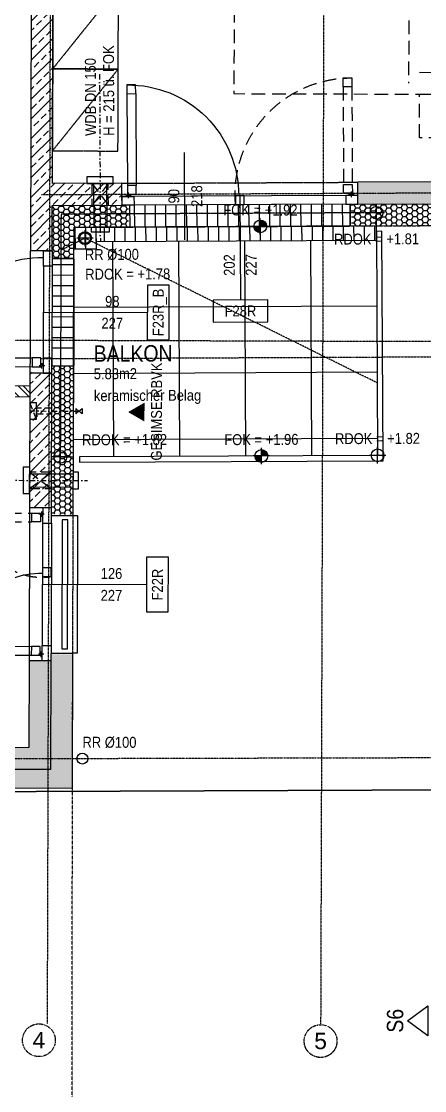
# Model space of a CAD drawing. Header units: millimetres. Extents: x -378801 to -302223, y -36469 to 154078.
# Drawn here: x -350218 to -346525, y 17063 to 26846 of the extents above; entities that cross this region are included whole.
import ezdxf
from ezdxf.enums import TextEntityAlignment as Align

# ---------------------------------------------------------------- set-up
doc = ezdxf.new("R2010")
doc.units = ezdxf.units.MM
for name, pattern in [('DASHDOT', [1, 0.5, -0.25, 0, -0.25]), ('HIDDEN2', [0.1875, 0.125, -0.0625]), ('STRICHLINIE', [0.75, 0.5, -0.25]), ('STRICHPUNKT', [1, 0.5, -0.25, 0, -0.25]), ('STRICHPUNKTX2', [2, 1, -0.5, 0, -0.5])]:
    doc.linetypes.add(name, pattern=pattern)
for name, color, linetype in [('00-TXT---------M0', 8, 'Continuous'), ('01-BFL-G00-L01-M0', 10, 'Continuous'), ('01-HID-G00-L01-ENTWÄSSERUNG', 8, 'HIDDEN2'), ('01-SCH-G00-L01-M0', 8, 'STRICHPUNKTX2'), ('01-SYM-G00-L01-M0', 8, 'Continuous'), ('01-TXT---------M0', 1, 'Continuous'), ('01-TXT---------PP', 1, 'Continuous'), ('01-TXT-G00-L01-M0', 1, 'Continuous'), ('02-ANS-G00-L01-M0', 8, 'Continuous'), ('02-ANS-G00-L01-Rigol', 8, 'Continuous'), ('02-AXO-G00-L01-M0', 8, 'STRICHPUNKT'), ('02-FIL-G00-L01-LILA', 223, 'Continuous'), ('02-FIL-G00-L01-ORANGE', 40, 'Continuous'), ('02-FIL-G00-L01-PLATTENBELAG', 253, 'Continuous'), ('02-FIL-G00-L01-STB', 8, 'Continuous'), ('02-HID-G00-L01-M0', 8, 'HIDDEN2'), ('02-TWA---------M0', 4, 'Continuous'), ('02-TWA-G00-L01-M0', 4, 'Continuous'), ('02-WDA---------M0', 8, 'Continuous'), ('02-WDA-G00-L01-M0', 8, 'Continuous'), ('02-ZWA-G00-L01-M0', 2, 'Continuous'), ('03-SYM-G00-L01-M0', 8, 'Continuous'), ('04-HLP---------M0', 8, 'HIDDEN2'), ('04-STO---------M0', 1, 'Continuous'), ('04-SYM---------EP', 8, 'Continuous'), ('04-SYM-G00-L01-EP', 8, 'Continuous'), ('04-TXT---------EP', 8, 'Continuous'), ('04-TXT-G00-L01-M0', 8, 'Continuous'), ('04-TXT-G00-L01-POS', 8, 'Continuous'), ('04_HLP---------M0', 6, 'HIDDEN2'), ('05-SYM---------M0', 8, 'Continuous'), ('05-TXT---------PP', 8, 'Continuous'), ('05-TXT--------M0', 8, 'Continuous'), ('07-SAN---------M0', 8, 'Continuous'), ('07-SAN-G00-L01-M0', 8, 'Continuous'), ('07-TXT---------M0', 8, 'Continuous'), ('07_MOB-G00-L01-M0', 6, 'HIDDEN2')]:
    doc.layers.add(name, color=color, linetype=linetype)
doc.layers.add('09-VER-G00-L01-GRUNDSTÜCKSGRENZE', color=161, linetype='Continuous', lineweight=25)
doc.styles.add('ARIAL', font='arial.ttf', dxfattribs={"width": 0.85})
doc.styles.get("Standard").update_dxf_attribs({"font": 'arial.ttf'})
pattern_1 = [(44.82971, (-389052.15, -18110.56), (-89.53527, 90.06906), []), (44.82971, (-388962.35, -18110.83), (-89.53527, 90.06906), [63.5, -31.75])]
pattern_2 = [(0.26447, (-337081.752, 30520.496), (47.497575, 27.715835), [31.75, -63.5]), (120.26447, (-337081.752, 30520.496), (-47.751405, 27.27619), [31.75, -63.5]), (60.26447, (-337081.752, 30520.496), (-0.25383, 54.992024), [-63.5, 31.75])]

# ---------------------------------------------------------------- blocks, each defined once
blk = doc.blocks.new('FENSTER_120')
at = {"layer": '02-WDA---------M0'}
for points in [[(-0.06, 0), (-0.06, -0.2)], [(-1.04, 0), (-1.04, -0.2)]]:
    blk.add_lwpolyline(points, dxfattribs=at)
at = {"layer": '04-HLP---------M0', "linetype": 'Continuous'}
for points in [[(-0.13, 1.001), (-0.13, 1.081), (-0.05, 1.081), (-0.05, 1.001)], [(-0.13, 0.1), (-0.13, 0.18), (-0.05, 0.18), (-0.05, 0.1)]]:
    blk.add_lwpolyline(points, close=True, dxfattribs=at)
for points in [[(-0.13, 1.001), (-0.13, 0.18)], [(-0.05, 1.001), (-0.05, 0.18)]]:
    blk.add_lwpolyline(points, dxfattribs=at)
at = {"layer": '04-HLP---------M0'}
for points in [[(-0.059, 0.065), (-0.059, 0.115)], [(-0.034, 0.09), (-0.084, 0.09)]]:
    blk.add_lwpolyline(points, dxfattribs=at)
at = {"layer": '04-HLP---------M0', "linetype": 'Continuous'}
blk.add_arc((-0.059, 0.09), 0.991, 89.53543, 180.51619, dxfattribs=at)
at = {"layer": '04-STO---------M0'}
for points in [[(-1.11, 0), (-0.97, 0), (-0.97, 0.08), (-1.11, 0.08)], [(0.01, 0), (-0.13, 0), (-0.13, 0.08), (0.01, 0.08)]]:
    blk.add_lwpolyline(points, close=True, dxfattribs=at)
at = {"layer": '04-SYM---------EP'}
for p, q in [((-0.97, 0.08), (-0.13, 0.08)), ((-0.97, 0), (-0.13, 0))]:
    blk.add_line(p, q, dxfattribs=at)
blk = doc.blocks.new('FENSTER_140')
at = {"layer": '02-WDA---------M0'}
for points in [[(0.07, -0.2), (0.07, -0.4)], [(1.33, -0.2), (1.33, -0.4)]]:
    blk.add_lwpolyline(points, dxfattribs=at)
at = {"layer": '04-HLP---------M0', "linetype": 'Continuous'}
for points in [[(0.13, 0.55), (0.13, 0.63), (0.05, 0.63), (0.05, 0.55)], [(0.13, -0.1), (0.13, -0.02), (0.05, -0.02), (0.05, -0.1)]]:
    blk.add_lwpolyline(points, close=True, dxfattribs=at)
for points in [[(0.05, 0.55), (0.05, -0.02)], [(0.13, 0.55), (0.13, -0.02)]]:
    blk.add_lwpolyline(points, dxfattribs=at)
at = {"layer": '04-HLP---------M0'}
for points in [[(1.27, 0.3874), (1.27, 0.4674), (1.35, 0.4674), (1.35, 0.3874)], [(1.27, -0.1), (1.27, -0.02), (1.35, -0.02), (1.35, -0.1)]]:
    blk.add_lwpolyline(points, close=True, dxfattribs=at)
for points in [[(1.27, 0.3874), (1.27, -0.02)], [(1.35, 0.3874), (1.35, -0.02)], [(0.059, -0.135), (0.059, -0.085)], [(1.341, -0.135), (1.341, -0.085)], [(0.034, -0.11), (0.084, -0.11)], [(1.366, -0.11), (1.316, -0.11)]]:
    blk.add_lwpolyline(points, dxfattribs=at)
at = {"layer": '04-HLP---------M0', "linetype": 'Continuous'}
blk.add_arc((0.059, -0.11), 0.74, 359.09057, 90.46457, dxfattribs=at)
at = {"layer": '04-HLP---------M0'}
blk.add_arc((1.341, -0.11), 0.5775, 89.17818, 188.24632, dxfattribs=at)
at = {"layer": '04-STO---------M0'}
for points in [[(0.14, -0.2), (0, -0.2), (0, -0.12), (0.14, -0.12)], [(0.77, -0.2), (0.85, -0.2), (0.85, -0.12), (0.77, -0.12)], [(1.26, -0.2), (1.4, -0.2), (1.4, -0.12), (1.26, -0.12)]]:
    blk.add_lwpolyline(points, close=True, dxfattribs=at)
at = {"layer": '04-SYM---------EP'}
for p, q in [((1.26, -0.12), (0.14, -0.12)), ((1.26, -0.2), (0.14, -0.2))]:
    blk.add_line(p, q, dxfattribs=at)
blk = doc.blocks.new('04-TXT')
blk.add_line((0, 0), (0.9529, 0))
at = {"layer": '04-TXT---------EP', "color": 8, "style": 'ARIAL', "width": 0.85}
blk.add_attdef('WIDTH', text='', height=0.1, dxfattribs=at).set_placement((0.6322, 0.05), align=Align.CENTER)
blk.add_attdef('HEIGHT', text='', height=0.1, dxfattribs=at).set_placement((0.6322, -0.05), align=Align.TOP_CENTER)
blk = doc.blocks.new('03-rar')
blk.add_circle((0, 0), 0.05)
at = {"layer": '01-TXT---------M0', "color": 8, "style": 'ARIAL', "width": 0.85}
blk.add_attdef('RR', text='', height=0.1, dxfattribs=at).set_placement((0, 0.1), align=Align.CENTER)
blk = doc.blocks.new('FENSTER_204')
at = {"layer": '02-WDA---------M0'}
for points in [[(-2.09, 0), (-2.09, -0.2)], [(-0.07, 0), (-0.07, -0.2)]]:
    blk.add_lwpolyline(points, dxfattribs=at)
at = {"layer": '04-HLP---------M0', "linetype": 'Continuous'}
for points in [[(-0.13, 1.02), (-0.13, 1.1), (-0.05, 1.1), (-0.05, 1.02)], [(-0.13, 0.1), (-0.13, 0.18), (-0.05, 0.18), (-0.05, 0.1)]]:
    blk.add_lwpolyline(points, close=True, dxfattribs=at)
for points in [[(-0.13, 1.02), (-0.13, 0.18)], [(-0.05, 1.02), (-0.05, 0.18)]]:
    blk.add_lwpolyline(points, dxfattribs=at)
at = {"layer": '04-HLP---------M0'}
for points in [[(-0.059, 0.065), (-0.059, 0.115)], [(-0.034, 0.09), (-0.084, 0.09)]]:
    blk.add_lwpolyline(points, dxfattribs=at)
at = {"layer": '04-HLP---------M0', "linetype": 'Continuous'}
blk.add_arc((-0.059, 0.09), 1.01, 89.53543, 180.51619, dxfattribs=at)
at = {"layer": '04-STO---------M0'}
for points in [[(-2.05, 0), (-2.16, 0), (-2.16, 0.08), (-2.05, 0.08)], [(-1.04, 0), (-1.12, 0), (-1.12, 0.08), (-1.04, 0.08)], [(-0.11, 0), (0, 0), (0, 0.08), (-0.11, 0.08)]]:
    blk.add_lwpolyline(points, close=True, dxfattribs=at)
at = {"layer": '04-SYM---------EP'}
for p, q in [((-2.05, 0.08), (-0.01, 0.08)), ((-2.05, 0), (-0.01, 0))]:
    blk.add_line(p, q, dxfattribs=at)
at = {"layer": '04_HLP---------M0'}
for points in [[(-2.03, 1.0745), (-2.03, 1.1545), (-2.11, 1.1545), (-2.11, 1.0745)], [(-2.03, 0.1), (-2.03, 0.18), (-2.11, 0.18), (-2.11, 0.1)]]:
    blk.add_lwpolyline(points, close=True, dxfattribs=at)
for points in [[(-2.11, 1.0745), (-2.11, 0.18)], [(-2.03, 1.0745), (-2.03, 0.18)], [(-2.101, 0.065), (-2.101, 0.115)], [(-2.126, 0.09), (-2.076, 0.09)]]:
    blk.add_lwpolyline(points, dxfattribs=at)
blk.add_arc((-2.101, 0.09), 1.0646, 355.36869, 89.17818, dxfattribs=at)
blk = doc.blocks.new('05-TXT')
at = {"layer": '05-TXT--------M0'}
blk.add_line((-0.4, 0), (0.4, 0), dxfattribs=at)
at = {"layer": '05-TXT--------M0', "color": 8, "style": 'ARIAL', "width": 0.85}
blk.add_attdef('BREITE', text='', height=0.1, dxfattribs=at).set_placement((0, 0.05), align=Align.CENTER)
blk.add_attdef('HÖHE', text='', height=0.1, rotation=360, dxfattribs=at).set_placement((0, -0.06), align=Align.TOP_CENTER)
blk = doc.blocks.new('WANDLÜFER')
at = {"layer": '02-TWA---------M0', "linetype": 'HIDDEN2', "ltscale": 0.75}
for points in [[(0.075, 0), (0.075, -0.2), (-0.075, -0.2), (-0.075, 0), (0.075, 0)], [(-0.075, 0), (0.075, -0.2)], [(0.075, 0), (-0.075, -0.2)]]:
    blk.add_lwpolyline(points, dxfattribs=at)
at = {"layer": '07-SAN---------M0', "linetype": 'STRICHPUNKT', "ltscale": 0.1}
blk.add_lwpolyline([(0, 1), (0, -0.53)], dxfattribs=at)
at = {"layer": '07-SAN---------M0'}
for points in [[(0, 0), (-0.12, 0), (-0.12, 0.06), (0.12, 0.06), (0.12, 0)], [(0.08, -0.4), (-0.08, -0.4), (-0.08, -0.445), (0.08, -0.445)]]:
    blk.add_lwpolyline(points, close=True, dxfattribs=at)
for points in [[(-0.06, 0), (-0.06, -0.4)], [(0.06, 0), (0.06, -0.4)]]:
    blk.add_lwpolyline(points, dxfattribs=at)
blk = doc.blocks.new('türachse&qualität')
at = {"layer": '05-SYM---------M0'}
blk.add_line((-0.4, 0), (-0.4, 0), dxfattribs=at)
at = {"layer": '05-TXT---------PP'}
blk.add_lwpolyline([(-0.5, -0.25), (-0.5, 0.25), (-0.7, 0.25), (-0.7, -0.25)], close=True, dxfattribs=at)
at = {"layer": '05-TXT---------PP', "color": 8, "style": 'ARIAL', "text_generation_flag": 6, "width": 0.85}
blk.add_attdef('POS.NR.', text='', height=0.1, rotation=270, dxfattribs=at).set_placement((-0.6529, -0.0112), align=Align.TOP_CENTER)
blk = doc.blocks.new('01-HK1')
for p, q in [((-0.0005, -0.0742), (-0.0005, 0.0742)), ((0.0737, 0), (-0.0747, 0))]:
    blk.add_line(p, q)
blk.add_circle((-0.0005, 0), 0.0586)
for points in [[(-0.0005, 0.0586), (0.0409, 0.0414), (-0.0005, 0)], [(-0.0005, 0), (0.0581, 0), (0.0409, 0.0414)], [(-0.0591, 0), (-0.0419, -0.0414), (-0.0005, 0)], [(-0.0419, -0.0414), (-0.0005, -0.0586), (-0.0005, 0)]]:
    blk.add_solid(points)
at = {"layer": '01-TXT---------M0', "color": 8, "style": 'ARIAL', "width": 0.85}
blk.add_attdef('HEIGHT', text='', height=0.1, dxfattribs=at).set_placement((0, 0.2), align=Align.TOP_CENTER)
blk = doc.blocks.new('01-HK2')
for p, q in [((0.098, 0), (-0.098, 0)), ((0, -0.098), (0, 0.098))]:
    blk.add_line(p, q)
blk.add_circle((0, 0), 0.0773)
at = {"layer": '01-TXT---------M0', "color": 8, "style": 'ARIAL', "width": 0.85}
blk.add_attdef('HEIGHT', text='', height=0.1, rotation=360, dxfattribs=at).set_placement((0, 0.132), align=Align.BOTTOM_CENTER)
blk = doc.blocks.new('07_Kemper-ventil')
at = {"layer": '02-TWA---------M0', "linetype": 'HIDDEN2', "ltscale": 0.5}
for points in [[(-0.075, 0), (-0.075, -0.06), (0.075, -0.06), (0.075, 0), (-0.075, 0)], [(-0.025, -0.06), (-0.025, -0.2), (0.025, -0.2), (0.025, -0.06)]]:
    blk.add_lwpolyline(points, close=True, dxfattribs=at)
blk.add_lwpolyline([(-0.075, -0.06), (0.075, 0)], dxfattribs=at)
at = {"layer": '07-SAN---------M0', "linetype": 'STRICHPUNKT', "ltscale": 0.1}
blk.add_lwpolyline([(0, 0), (0, -0.48)], dxfattribs=at)
at = {"layer": '07-SAN---------M0'}
for points in [[(0.025, -0.42), (-0.025, -0.42), (0, -0.45), (0.025, -0.42)], [(0.025, -0.48), (-0.025, -0.48), (0, -0.45), (0.025, -0.48)]]:
    blk.add_lwpolyline(points, close=True, dxfattribs=at)
blk = doc.blocks.new('01-hk4')
blk.add_lwpolyline([(0, 0, 0, 0.270625, 0), (0, 0.234375, 0.270625, 0.270625, 0)], format="xyseb")
at = {"layer": '00-TXT---------M0', "color": 8, "style": 'ARIAL', "width": 0.85}
blk.add_attdef('HEIGHT', text='', height=0.1, dxfattribs=at).set_placement((0, 0.35), align=Align.CENTER)
blk = doc.blocks.new('schnittführung')
at = {"color": 4, "linetype": 'DASHDOT', "ltscale": 0.25}
blk.add_line((0.2375, -0.1378), (0.2375, 1.6622), dxfattribs=at)
blk.add_line((0.2375, -0.1378), (0.2375, 1.6622), dxfattribs=at)
blk.add_line((0.2375, -0.1378), (0.2375, 1.6622), dxfattribs=at)
at = {"color": 4}
blk.add_lwpolyline([(0.1875, 0.1378), (0.1875, -0.1378), (0, 0)], close=True, dxfattribs=at)
at = {"layer": '07-TXT---------M0', "color": 9, "style": 'ARIAL', "text_generation_flag": 6, "width": 0.85}
blk.add_attdef('SCHNITT', text='', height=0.15, rotation=270, dxfattribs=at).set_placement((-0.0373, 0), align=Align.CENTER)
blk = doc.blocks.new('01-SQM')
at = {"layer": '01-TXT---------M0', "color": 1, "style": 'ARIAL', "width": 0.85}
blk.add_attdef('ROOM', (0, 0), '', height=0.15, dxfattribs=at)
blk.add_attdef('AREA', text='', height=0.1, dxfattribs=at).set_placement((0, -0.06), align=Align.TOP_LEFT)
at = {"layer": '01-TXT---------PP', "color": 1, "style": 'ARIAL', "width": 0.85}
blk.add_attdef('NR', text='', height=0.15, dxfattribs=at).set_placement((-0.1173, 0), align=Align.RIGHT)
blk.add_attdef('FLOOR', text='', height=0.1, dxfattribs=at).set_placement((0, -0.26), align=Align.TOP_LEFT)
blk = doc.blocks.new('BETT')
for points in [[(0, 0.95), (-0.4, 0.95), (-0.4, 1.35), (0, 1.35)], [(0, -1.35), (-0.4, -1.35), (-0.4, -0.95), (0, -0.95)]]:
    blk.add_lwpolyline(points, close=True)
at = {"flags": 128}
blk.add_lwpolyline([(-2.1, 0.95), (-2.1, -0.95), (0, -0.95), (0, 0.95)], close=True, dxfattribs=at)
for points in [[(-0.5, 0.85), (-0.5, -0.85)], [(-0.4, 0.75), (-0.15, 0.75), (-0.15, 0.15), (-0.4, 0.15)], [(-0.4, -0.75), (-0.15, -0.75), (-0.15, -0.15), (-0.4, -0.15)]]:
    blk.add_lwpolyline(points)

msp = doc.modelspace()

# ---------------------------------------------------------------- hatches: boundary and pattern name
at = {"layer": '02-ANS-G00-L01-Rigol', "true_color": 0x636466}
h = msp.add_hatch(dxfattribs=at)
h.set_pattern_fill('ANSI31', color=251, scale=30, angle=332.60345925, style=0)
h.set_pattern_definition([(90.26447, (-376575.105, -45054.09), (95.24899, 0.43966), [])])
h.paths.add_polyline_path([(-347205.4618, 24973.7073), (-347206.385, 25173.7052), (-349226.3343, 25164.3917), (-349225.4111, 24964.3939)])
h = msp.add_hatch(dxfattribs=at)
h.set_pattern_fill('ANSI31', color=251, scale=30, angle=152.16870486, style=0)
h.set_pattern_definition([(90.2645, (-337081.75, 30520.5), (-95.249, -0.43966), [])])
h.paths.add_polyline_path([(-349735.5541, 24962.0288), (-349535.5563, 24962.9519), (-349534.6331, 24762.9541), (-349734.631, 24762.0309)])
h = msp.add_hatch(dxfattribs=at)
h.set_pattern_fill('ANSI31', color=251, scale=30, angle=332.60345925, style=0)
h.set_pattern_definition([(90.26447, (-375804.25, -45250.55), (95.24899, 0.43966), [])])
h.paths.add_polyline_path([(-346964.8938, 24844.8164), (-346965.4939, 24974.815), (-349535.5563, 24962.9519), (-349534.9562, 24832.9533)])
h = msp.add_hatch(dxfattribs=at)
h.set_pattern_fill('ANSI31', color=251, scale=30, angle=422.16870485, style=0)
h.set_pattern_definition([(359.82971, (-419745.34, 52545.97), (-0.28309, -95.24958), [])])
h.paths.add_polyline_path([(-349939.2724, 23695.7825), (-349739.2732, 23695.1881), (-349736.3606, 24675.1838), (-349936.3597, 24675.7782)])
at = {"layer": '02-FIL-G00-L01-LILA', "true_color": 0x636466}
h = msp.add_hatch(dxfattribs=at)
h.set_pattern_fill('HONEY', color=251, scale=10, angle=107.16870486, style=0)
h.set_pattern_definition(pattern_2)
h.paths.add_polyline_path([(-349236.3634, 25164.3351), (-349296.3627, 25164.0582), (-349934.8735, 25161.1109), (-349936.1377, 24735.7778), (-349936.1814, 24735.7779), (-349936.3597, 24675.7782), (-349736.3169, 24675.1836), (-349735.4643, 24962.0292), (-349235.4402, 24964.3372)])
h = msp.add_hatch(dxfattribs=at)
h.set_pattern_fill('HONEY', color=251, scale=10, angle=107.16870486, style=0)
h.set_pattern_definition(pattern_2)
h.paths.add_polyline_path([(-345246.4646, 25182.7519), (-345306.4639, 25182.475), (-347136.3857, 25174.0283), (-347196.3851, 25173.7514), (-347195.4619, 24973.7535), (-345245.5414, 24982.754)])
h = msp.add_hatch(dxfattribs=at)
h.set_pattern_fill('HONEY', color=251, scale=10, angle=107.16870486, style=0)
h.set_pattern_definition(pattern_2)
h.paths.add_polyline_path([(-349739.2295, 23695.188), (-349939.2724, 23695.7825), (-349939.4507, 23635.7828), (-349943.0923, 22395.7881), (-349943.2706, 22335.7884), (-349743.2715, 22335.194)])
h = msp.add_hatch(dxfattribs=at)
h.set_pattern_fill('HONEY', color=251, scale=10, angle=107.16870486, style=0)
h.set_pattern_definition(pattern_2)
h.paths.add_polyline_path([(-349747.0758, 21055.1996), (-349947.0749, 21055.794), (-349947.2532, 20995.7943), (-349950.2081, 20001.5771), (-361550.3415, 19973.9428), (-361547.4992, 20930.2707), (-361547.3208, 20990.2704), (-361747.32, 20990.8649), (-361750.849, 19803.4646), (-361550.8489, 19803.9411), (-349750.711, 19832.0519)])
at = {"layer": '02-FIL-G00-L01-ORANGE', "true_color": 0x636466}
h = msp.add_hatch(dxfattribs=at)
h.set_pattern_fill('ANSI32', color=251, scale=10, angle=197.16870486, style=0)
h.set_pattern_definition([(134.82971, (-389052.15, -18110.56), (-67.5518, -67.15145), []), (134.82971, (-389052.02, -18065.66), (-67.5518, -67.15145), [])])
h.paths.add_polyline_path([(-353889.761, 23522.5229), (-353890.0582, 23422.5233), (-350140.0748, 23411.378), (-350139.7776, 23511.3776)])
at = {"layer": '02-FIL-G00-L01-STB', "true_color": 0x636466}
h = msp.add_hatch(dxfattribs=at)
h.set_pattern_fill('ANSI33', color=251, scale=20, angle=107.16870486, style=0)
h.set_pattern_definition(pattern_1)
h.paths.add_polyline_path([(-345878.3515, 34129.9306), (-343322.7678, 34141.7268), (-343323.6909, 34341.7246), (-346077.6089, 34329.0129), (-346087.8169, 30894.3675), (-352617.7881, 30913.7751), (-352619.9874, 30173.7784), (-352419.9883, 30173.184), (-352418.3834, 30713.1816), (-352218.3843, 30712.5872), (-346088.4113, 30694.3684), (-346104.2097, 25378.7948), (-347137.3089, 25374.0262), (-347136.3857, 25174.0283), (-345306.4639, 25182.475), (-345306.8332, 25262.4741), (-345307.3871, 25382.4728), (-345904.3578, 25379.7173)])
h = msp.add_hatch(dxfattribs=at)
h.set_pattern_fill('ANSI33', color=251, scale=20, angle=107.16870486, style=0)
h.set_pattern_definition(pattern_1)
h.paths.add_polyline_path([(-349297.2859, 25364.056), (-349934.2791, 25361.1158), (-349929.2425, 27055.7675), (-350129.2416, 27056.3619), (-350136.1071, 24746.3721), (-350012.1514, 24746.0037), (-350012.1514, 24746.0038), (-349936.1079, 24745.7778), (-349934.8735, 25161.1109), (-349296.3628, 25164.0582), (-349296.7136, 25240.0574), (-349296.7135, 25240.0574)])
h = msp.add_hatch(dxfattribs=at)
h.set_pattern_fill('ANSI33', color=251, scale=20, angle=107.16870486, style=0)
h.set_pattern_definition(pattern_1)
h.paths.add_polyline_path([(-349939.4507, 23635.7828), (-350139.4061, 23636.3771), (-350143.0914, 22396.3825), (-349943.0923, 22395.7881)])
h = msp.add_hatch(dxfattribs=at)
h.set_pattern_fill('ANSI33', color=251, scale=20, angle=107.16870486, style=0)
h.set_pattern_definition(pattern_1)
h.paths.add_polyline_path([(-353893.0006, 22432.5277), (-354092.9997, 22433.1221), (-354099.6614, 20191.6927), (-361349.7447, 20174.4212), (-361347.5001, 20929.6763), (-361471.4995, 20930.0448), (-361471.4995, 20930.0448), (-361547.4992, 20930.2707), (-361550.3415, 19973.9428), (-349950.2081, 20001.5771), (-349947.2532, 20995.7943), (-350023.2529, 20996.0201), (-350023.2529, 20996.0202), (-350147.2523, 20996.3887), (-350149.616, 20201.1026), (-353899.6591, 20192.1691)])

# ---------------------------------------------------------------- linework, layer by layer
at = {"layer": '01-BFL-G00-L01-M0', "color": 251, "linetype": 'STRICHLINIE', "true_color": 0x636466}
msp.add_lwpolyline([(-319617.199, 10442.0123), (-349756.6668, 10377.7502), (-349751.0119, 19730.8358), (-349735.5541, 24962.029), (-319594.1437, 25101.1572), (-319637.3149, 19875.2322), (-319617.199, 10442.0123)], close=True, dxfattribs=at)
at = {"layer": '01-HID-G00-L01-ENTWÄSSERUNG', "color": 251, "true_color": 0x636466}
msp.add_lwpolyline([(-346958.8629, 23538.2515), (-349635.0286, 24862.4669), (-349856.0931, 24750.6562)], dxfattribs=at)
at = {"layer": '02-ANS-G00-L01-M0', "color": 251, "true_color": 0x636466}
for points in [[(-349685.5408, 22812.2367), (-346905.5704, 22825.0687), (-346915.2636, 24925.0463), (-346965.2631, 24924.8155), (-346955.8007, 22874.8374), (-349685.3922, 22862.238), (-349685.5408, 22812.2367)], [(-349743.3012, 22325.194), (-349703.3014, 22325.0751), (-349707.0462, 21065.0807), (-349747.046, 21065.1996)]]:
    msp.add_lwpolyline(points, dxfattribs=at)
msp.add_lwpolyline([(-349843.4197, 22285.4914), (-349846.9267, 21105.4966), (-349796.9269, 21105.348), (-349793.4199, 22285.3428)], close=True, dxfattribs=at)
at = {"layer": '02-ANS-G00-L01-Rigol', "color": 251, "true_color": 0x636466}
for points in [[(-347205.4618, 24973.7073), (-347206.385, 25173.7052), (-349226.3343, 25164.3917), (-349225.4111, 24964.3939)], [(-349735.5541, 24962.0288), (-349535.5563, 24962.9519), (-349534.6331, 24762.9541), (-349734.631, 24762.0309)], [(-346964.8938, 24844.8164), (-346965.4939, 24974.815), (-349535.5563, 24962.9519), (-349534.9562, 24832.9533)], [(-349939.2724, 23695.7825), (-349739.2732, 23695.1881), (-349736.3606, 24675.1838), (-349936.3597, 24675.7782)]]:
    msp.add_lwpolyline(points, close=True, dxfattribs=at)
at = {"layer": '02-AXO-G00-L01-M0', "color": 251, "true_color": 0x636466}
for points in [[(-349915.5532, 40073.3789), (-349982.1275, 17673.4778)], [(-347410.5643, 40065.9338), (-347477.1386, 17666.0328)], [(-350034.5781, 25260.6517), (-322057.9097, 25389.788), (-322057.9097, 25389.788)], [(-345608.5642, 23912.9123), (-366626.9719, 23975.3807)], [(-350039.0364, 23760.6152), (-322050.986, 23889.804), (-322050.986, 23889.804)], [(-366638.6033, 20061.8103), (-333699.7929, 20140.3513)]]:
    msp.add_lwpolyline(points, dxfattribs=at)
for centre in [(-350057.573, 17523.7014), (-347477.5844, 17516.0334)]:
    msp.add_circle(centre, 150, dxfattribs=at)
at = {"layer": '02-FIL-G00-L01-PLATTENBELAG', "color": 251, "true_color": 0x636466}
for points in [[(-349384.868, 24833.6461), (-349375.7749, 22863.6671)], [(-348779.8745, 24836.4387), (-348770.7813, 22866.4597)], [(-348174.8809, 24839.2312), (-348165.7878, 22869.2522)], [(-347569.8874, 24842.0238), (-347560.7942, 22872.0448)], [(-346962.1012, 24239.8228), (-349737.6926, 24227.0111)], [(-346959.3087, 23634.8293), (-349739.5138, 23621.9962)], [(-346956.5161, 23029.8357), (-349741.3016, 23016.9815)]]:
    msp.add_lwpolyline(points, dxfattribs=at)
at = {"layer": '02-HID-G00-L01-M0', "color": 251, "true_color": 0x636466}
for points in [[(-349297.2859, 25364.056), (-347137.3089, 25374.0262)], [(-346965.4939, 24974.815), (-346966.0478, 25094.8137), (-349855.1099, 25081.4782), (-349861.708, 22861.4241), (-349741.7059, 22861.978)], [(-349225.4403, 24964.3834), (-347205.4618, 24973.7073)], [(-350136.1508, 24746.3723), (-350139.4358, 23626.3771)], [(-349736.3169, 24675.1836), (-349739.2295, 23695.188)], [(-350143.0914, 22396.3825), (-350147.2523, 20996.3887)]]:
    msp.add_lwpolyline(points, dxfattribs=at)
at = {"layer": '02-HID-G00-L01-M0', "color": 251, "ltscale": 0.5, "true_color": 0x636466}
msp.add_lwpolyline([(-349747.046, 21065.1996), (-349743.3012, 22325.194)], dxfattribs=at)
at = {"layer": '02-TWA-G00-L01-M0', "color": 251, "true_color": 0x636466}
for p, q in [((-350129.2416, 27056.3619), (-350136.1071, 24746.3721)), ((-349934.2791, 25361.1158), (-349929.2425, 27055.7675)), ((-349297.2859, 25364.056), (-349934.2791, 25361.1158)), ((-346104.2097, 25378.7948), (-347137.3089, 25374.0262)), ((-349934.8735, 25161.1109), (-349296.3627, 25164.0582)), ((-347136.3857, 25174.0283), (-345306.4639, 25182.475)), ((-350139.4358, 23626.3771), (-350143.0914, 22396.3825)), ((-349943.0923, 22395.7881), (-349939.4804, 23625.7828)), ((-350147.2523, 20996.3887), (-350149.616, 20201.1026)), ((-350149.616, 20201.1026), (-353899.6591, 20192.1691)), ((-349950.2081, 20001.5771), (-361550.3415, 19973.9428))]:
    msp.add_line(p, q, dxfattribs=at)
for points in [[(-349296.3627, 25164.0582), (-349297.2859, 25364.056)], [(-347136.3857, 25174.0283), (-347137.3089, 25374.0262)], [(-349936.1079, 24745.7777), (-349934.8735, 25161.1109)], [(-349936.1517, 24745.7779), (-350136.1508, 24746.3723)], [(-349939.4804, 23625.7828), (-350139.4795, 23626.3772)], [(-349943.0923, 22395.7881), (-350143.0914, 22396.3825)], [(-349947.2532, 20995.7943), (-350147.2523, 20996.3887)], [(-349947.2532, 20995.7943), (-349950.208, 20001.6027)]]:
    msp.add_lwpolyline(points, dxfattribs=at)
at = {"layer": '02-WDA-G00-L01-M0', "color": 251, "true_color": 0x636466}
for p, q in [((-349736.3169, 24675.1836), (-349735.4643, 24962.0292)), ((-349735.4643, 24962.0292), (-349225.4403, 24964.3834)), ((-347205.4618, 24973.7073), (-345235.5415, 24982.8002)), ((-349743.3012, 22325.194), (-349739.2295, 23695.188)), ((-349750.711, 19832.0519), (-349747.046, 21065.1996)), ((-361750.849, 19803.4646), (-349750.711, 19832.0519))]:
    msp.add_line(p, q, dxfattribs=at)
at = {"layer": '02-ZWA-G00-L01-M0', "color": 251, "true_color": 0x636466}
for points in [[(-353889.761, 23522.5229), (-350139.7776, 23511.3776)], [(-353890.0582, 23422.5233), (-350140.0748, 23411.378)]]:
    msp.add_lwpolyline(points, dxfattribs=at)
at = {"layer": '07_MOB-G00-L01-M0', "color": 251, "true_color": 0x636466}
for points in [[(-349928.9294, 27161.1078), (-349931.1584, 26411.1111), (-349331.1611, 26409.3279), (-349328.932, 27159.3246)], [(-349931.1584, 26411.1111), (-349933.3875, 25661.1144), (-349333.3901, 25659.3312), (-349331.1611, 26409.3279)]]:
    msp.add_lwpolyline(points, close=True, dxfattribs=at)
for points in [[(-349931.1584, 26411.1111), (-349328.932, 27159.3246)], [(-349933.3875, 25661.1144), (-349331.1611, 26409.3279)]]:
    msp.add_lwpolyline(points, dxfattribs=at)
at = {"layer": '09-VER-G00-L01-GRUNDSTÜCKSGRENZE', "color": 251, "true_color": 0x636466}
msp.add_lwpolyline([(-307072.8328, -10354.6125), (-318236.149, -10251.1178), (-334731.7398, -10082.8632), (-334703.1183, 19861.2842), (-361621.0021, 19752.8197), (-361750.9984, 19753.2061), (-361702.9463, 35921.0335), (-361697.2627, 37833.3866), (-346703.7721, 37981.5509), (-324341.1847, 38084.7734), (-324420.1038, 19902.0663), (-324285.8875, 19903.26), (-307137.4969, 19972.3587)], close=True, dxfattribs=at)
at = {"layer": '09-VER-G00-L01-GRUNDSTÜCKSGRENZE', "color": 251, "ltscale": 0.2, "true_color": 0x636466}
msp.add_lwpolyline([(-361621.0021, 19752.8197), (-334703.1183, 19861.2842)], dxfattribs=at)

# ---------------------------------------------------------------- block references
at = {"layer": '01-SCH-G00-L01-M0', "color": 251, "true_color": 0x636466, "xscale": 1000, "yscale": 1000, "zscale": 1000, "rotation": 359.829712909944}
msp.add_blockref('schnittführung', (-346683.0303, 17701.4724), dxfattribs=at).add_auto_attribs({'SCHNITT': 'S6'})
at = {"layer": '01-SYM-G00-L01-M0', "color": 251, "true_color": 0x636466, "xscale": 1000, "yscale": 1000, "zscale": 1000}
for p, rotation, values in [((-348029.3271, 24969.9087), 359.8297128895568, {'HEIGHT': 'FOK = +1.92'}), ((-348019.4116, 22869.9292), 0.2644673286167905, {'HEIGHT': 'FOK = +1.96'})]:
    msp.add_blockref('01-HK1', p, dxfattribs=dict(at, rotation=rotation)).add_auto_attribs(values)
at = {"layer": '01-SYM-G00-L01-M0', "color": 251, "true_color": 0x636466}
ref = msp.add_blockref('01-HK2', (-346966.0478, 25094.8137), dxfattribs=dict(at, xscale=757.5757580624577, yscale=757.5757580613007, zscale=757.5757580681662, rotation=0.2644672841293802))
ref.add_attrib('HEIGHT', 'RDOK = +1.81', dxfattribs={"layer": '01-TXT---------M0', "color": 8, "height": 100, "rotation": 0.26446728, "style": 'ARIAL', "width": 0.85}).set_placement((-346964.5707, 24774.8171), align=Align.BOTTOM_CENTER)
ref = msp.add_blockref('01-HK2', (-349635.0286, 24862.4669), dxfattribs=dict(at, xscale=757.5757580624577, yscale=757.5757580613007, zscale=757.5757580681662, rotation=0.2644672841293802))
ref.add_attrib('HEIGHT', 'RDOK = +1.78', dxfattribs={"layer": '01-TXT---------M0', "color": 8, "height": 100, "rotation": 0.26446728, "style": 'ARIAL', "width": 0.85}).set_placement((-349633.1361, 24452.4713), align=Align.BOTTOM_LEFT)
ref = msp.add_blockref('01-hk4', (-349240.4871, 23271.2983), dxfattribs=dict(at, xscale=-640.0000004352171, yscale=640.000000405936, zscale=640.0000004327276, rotation=269.8297129061667))
ref.add_attrib('HEIGHT', 'GESIMSE RBVK', dxfattribs={"layer": '00-TXT---------M0', "color": 8, "extrusion": (0, 0, -1), "height": 100, "rotation": 90.17028709, "style": 'ARIAL', "text_generation_flag": 4, "width": 0.85}).set_placement((349030.2222, 23276.354), align=Align.TOP_CENTER)
ref = msp.add_blockref('01-HK2', (-349861.708, 22861.4241), dxfattribs=dict(at, xscale=757.5757580624577, yscale=757.5757580613007, zscale=757.5757580681662, rotation=0.2644672841293802))
ref.add_attrib('HEIGHT', 'RDOK = +1.82', dxfattribs={"layer": '01-TXT---------M0', "color": 8, "height": 100, "rotation": 0.26446728, "style": 'ARIAL', "width": 0.85}).set_placement((-349662.0528, 22936.5652), align=Align.BOTTOM_LEFT)
ref = msp.add_blockref('01-HK2', (-346955.8007, 22874.8374), dxfattribs=dict(at, xscale=757.5757580624577, yscale=757.5757580613007, zscale=757.5757580681662, rotation=0.2644672841293802))
ref.add_attrib('HEIGHT', 'RDOK = +1.82', dxfattribs={"layer": '01-TXT---------M0', "color": 8, "height": 100, "rotation": 0.26446728, "style": 'ARIAL', "width": 0.85}).set_placement((-346956.1432, 22949.0553), align=Align.BOTTOM_CENTER)
at = {"layer": '01-TXT-G00-L01-M0', "color": 251, "true_color": 0x636466, "xscale": 1000, "yscale": 1000, "zscale": 1000, "rotation": 0.2644673028666128}
msp.add_blockref('01-SQM', (-349555.6178, 23731.2601), dxfattribs=at).add_auto_attribs({'ROOM': 'BALKON', 'AREA': '5.83m2', 'FLOOR': 'keramischer Belag'})
at = {"layer": '03-SYM-G00-L01-M0', "color": 251, "true_color": 0x636466}
ref = msp.add_blockref('03-rar', (-349635.0286, 24862.4669), dxfattribs=dict(at, xscale=1000, yscale=1000, zscale=1000, rotation=0.2644673113410362))
ref.add_attrib('RR', 'RR %%c100', (-349636.3818, 24662.4672), dxfattribs={"layer": '01-TXT---------M0', "color": 8, "height": 100, "rotation": 0.26446731, "style": 'ARIAL', "width": 0.85})
ref = msp.add_blockref('03-rar', (-349659.2319, 20100.7127), dxfattribs=dict(at, xscale=1000, yscale=1000, zscale=1000, rotation=359.8297128378521))
ref.add_attrib('RR', 'RR %%c100', (-349658.9346, 20200.7123), dxfattribs={"layer": '01-TXT---------M0', "color": 8, "height": 100, "rotation": 359.82971284, "style": 'ARIAL', "width": 0.85})
at = {"layer": '04-SYM-G00-L01-EP', "color": 251, "true_color": 0x636466, "yscale": 1000, "zscale": 1000}
for name, p, xscale, rotation in [('FENSTER_204', (-349296.3627, 25164.0582), -1000, 0.2644673892823679), ('FENSTER_120', (-349939.4507, 23635.7828), -1000, 89.82971289596969), ('FENSTER_140', (-350147.2523, 20996.3887), 1000, 89.829712915913)]:
    msp.add_blockref(name, p, dxfattribs=dict(at, xscale=xscale, rotation=rotation))
at = {"layer": '04-TXT-G00-L01-M0', "color": 251, "true_color": 0x636466, "xscale": 1000, "yscale": 1000, "zscale": 1000}
for name, p, rotation, values in [('05-TXT', (-348721.7381, 25246.7114), 90.26446745921827, {'BREITE': '90', 'HÖHE': '218'}), ('04-TXT', (-350017.8157, 24186.0181), 359.8297128999472, {'WIDTH': '98', 'HEIGHT': '227'}), ('04-TXT', (-350025.1724, 21696.029), 359.8297128999472, {'WIDTH': '126', 'HEIGHT': '227'})]:
    msp.add_blockref(name, p, dxfattribs=dict(at, rotation=rotation)).add_auto_attribs(values)
at = {"layer": '04-TXT-G00-L01-M0', "color": 251, "true_color": 0x636466}
ref = msp.add_blockref('04-TXT', (-348216.7143, 25249.0425), dxfattribs=dict(at, xscale=-1000, yscale=1000, zscale=1000, rotation=90.26446729084192))
ref.add_attrib('WIDTH', '202', dxfattribs={"layer": '04-TXT---------EP', "color": 8, "extrusion": (0, 0, -1), "height": 100, "rotation": 269.73553271, "style": 'ARIAL', "text_generation_flag": 2, "width": 0.85}).set_placement((348263.7958, 24616.6551), align=Align.CENTER)
ref.add_attrib('HEIGHT', '227', dxfattribs={"layer": '04-TXT---------EP', "color": 8, "extrusion": (0, 0, -1), "height": 100, "rotation": 269.73553271, "style": 'ARIAL', "text_generation_flag": 2, "width": 0.85}).set_placement((348163.7969, 24617.1166), align=Align.TOP_CENTER)
at = {"layer": '04-TXT-G00-L01-POS', "color": 251, "true_color": 0x636466}
ref = msp.add_blockref('türachse&qualität', (-349564.8917, 24184.6721), dxfattribs=dict(at, xscale=1000, yscale=1000, zscale=1000, rotation=179.8296962198851))
ref.add_attrib('POS.NR.', 'F23R_B', dxfattribs={"layer": '05-TXT---------PP', "color": 8, "height": 100, "rotation": 89.82969621, "style": 'ARIAL', "width": 0.85}).set_placement((-348964.8944, 24182.8887), align=Align.MIDDLE_CENTER)
ref = msp.add_blockref('türachse&qualität', (-348214.6526, 24796.0434), dxfattribs=dict(at, xscale=1000, yscale=1000, zscale=1000, rotation=90.26445060711859))
ref.add_attrib('POS.NR.', 'F28R', dxfattribs={"layer": '05-TXT---------PP', "color": 8, "height": 100, "rotation": 0.2644506, "style": 'ARIAL', "width": 0.85}).set_placement((-348211.8833, 24196.0498), align=Align.MIDDLE_CENTER)
ref = msp.add_blockref('türachse&qualität', (-349572.2484, 21694.683), dxfattribs=dict(at, xscale=1000, yscale=1000, zscale=1000, rotation=179.8296962198851))
ref.add_attrib('POS.NR.', 'F22R', dxfattribs={"layer": '05-TXT---------PP', "color": 8, "height": 100, "rotation": 89.82969621, "style": 'ARIAL', "width": 0.85}).set_placement((-348972.2511, 21692.8996), align=Align.MIDDLE_CENTER)
at = {"layer": '07-SAN-G00-L01-M0', "color": 251, "true_color": 0x636466, "yscale": 1000, "zscale": 1000}
for name, p, xscale, rotation in [('WANDLÜFER', (-349497.2838, 25363.1329), -1000, 0.2644672847503049), ('07_Kemper-ventil', (-350140.4611, 23281.3786), 1000, 89.82972630610244), ('WANDLÜFER', (-350142.3484, 22646.3814), -1000, 89.82971289444716)]:
    msp.add_blockref(name, p, dxfattribs=dict(at, xscale=xscale, rotation=rotation))
at = {"layer": '07_MOB-G00-L01-M0', "color": 251, "true_color": 0x636466, "xscale": 1000, "yscale": 1000, "zscale": 1000, "rotation": 359.8297129033152}
msp.add_blockref('BETT', (-346169.0098, 27128.464), dxfattribs=at)

# ---------------------------------------------------------------- texts
at = {"layer": '02-AXO-G00-L01-M0', "color": 251, "true_color": 0x636466, "char_height": 150, "width": 246.7, "attachment_point": 5, "rotation": 359.82966358}
for s, insert in [('{\\fArial|b0|i0|c0|p34;4}', (-350057.573, 17523.7014)), ('{\\fArial|b0|i0|c0|p34;5}', (-347477.5844, 17516.0334))]:
    msp.add_mtext(s, dxfattribs=dict(at, insert=insert))
at = {"layer": '07-SAN-G00-L01-M0', "color": 251, "true_color": 0x636466, "insert": (-349499.2916, 25798.1283), "char_height": 100, "width": 1538, "attachment_point": 4, "rotation": 90.26446731, "style": 'ARIAL'}
msp.add_mtext('WDB DN 150\\PH = 215 ü. FOK', dxfattribs=at)

doc.saveas('drawing.dxf')
